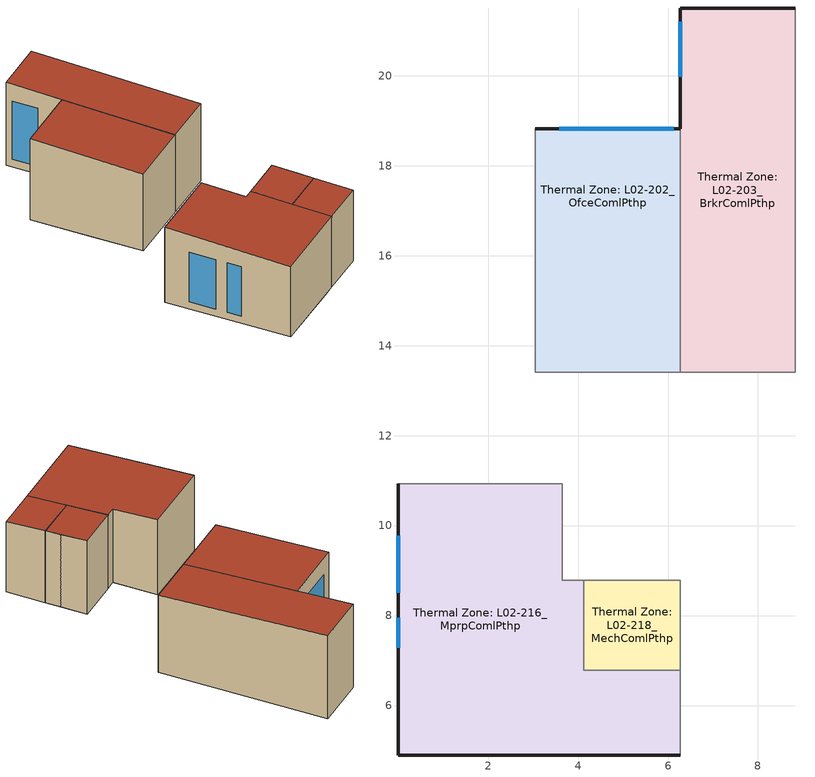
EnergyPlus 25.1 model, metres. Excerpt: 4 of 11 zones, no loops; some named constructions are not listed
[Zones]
Thermal Zone: L02-202_OfceComlPthp
 floor adiabatic (Interior Floor 21): 6.27,15.81 6.27,13.41 3.05,13.41 3.05,15.81 z4.57; 6.27,18.83 6.27,15.81 3.05,15.81 3.05,18.83 z4.57
 wall outside (WallSteelFramedU124): 6.27,18.83 3.05,18.83 z4.57:8.87
 wall to Thermal Zone: L02-201_CorrComlPthp (Interior Wall 06 Reversed): 3.05,13.41 6.27,13.41 z4.57:8.66; 3.05,18.83,8.87 3.05,18.83,4.57 3.05,13.41,4.57 3.05,13.41,8.66
 wall to Thermal Zone: L02-203_BrkrComlPthp (Interior Wall 06): 6.27,18.83,8.87 6.27,13.41,8.66 6.27,13.41,4.57 6.27,18.83,4.57
 window (Window 05): 6.13,18.83 3.58,18.83 z4.99:8
 roof outside (RoofInsulationEntirelyAboveDeckU063): 6.27,13.41,8.66 6.27,18.83,8.87 3.05,18.83,8.87 3.05,13.41,8.66
Thermal Zone: L02-203_BrkrComlPthp
 floor to Thermal Zone: L01-105_IstoComlUncd (FloorSteelJoistU052): 8.83,21.51 8.83,13.41 6.27,13.41 6.27,21.51 z4.57
 wall outside (WallSteelFramedU124): 8.83,21.51 6.27,21.51 z4.57:8.99; 6.27,21.51,8.99 6.27,21.51,4.57 6.27,18.83,4.57 6.27,18.83,8.88
 wall to Thermal Zone: L02-201_CorrComlPthp (Interior Wall 06 Reversed): 6.27,13.41 8.83,13.41 z4.57:8.66
 wall to Thermal Zone: L02-204_FitnComlPthp (Interior Wall 06): 8.83,21.51,8.99 8.83,13.41,8.66 8.83,13.41,4.57 8.83,21.51,4.57
 window (Window 05): 6.27,21.2 6.27,19.98 z4.99:8.08
 roof outside (RoofInsulationEntirelyAboveDeckU063): 8.83,13.41,8.66 8.83,21.51,8.99 6.27,21.51,8.99 6.27,13.41,8.66
Thermal Zone: L02-216_MprpComlPthp
 floor adiabatic (Interior Floor 21): 3.65,10.93 3.65,4.9 0,4.9 0,10.93 z4.57; 6.27,6.79 6.27,4.9 4.13,4.9 4.13,6.79 z4.57; 4.13,8.78 4.13,4.9 3.65,4.9 3.65,8.78 z4.57
 wall outside (WallSteelFramedU124): 0,4.9 4.13,4.9 6.27,4.9 z4.57:8.31; 0,10.93,8.56 0,10.93,4.57 0,4.9,4.57 0,4.9,8.31
 wall to Thermal Zone: L02-201_CorrComlPthp (Interior Wall 06): 3.65,10.93 0,10.93 z4.57:8.56; 4.13,8.78 3.65,8.78 z4.57:8.47; 3.65,10.93,8.56 3.65,8.78,8.47 3.65,8.78,4.57 3.65,10.93,4.57
 wall to Thermal Zone: L02-218_MechComlPthp (Interior Wall 06): 6.27,6.79 4.13,6.79 z4.57:8.39; 4.13,8.78,8.47 4.13,6.79,8.39 4.13,6.79,4.57 4.13,8.78,4.57
 wall to Thermal Zone: L02-214_AstoComlPthp (Interior Wall 06 Reversed): 6.27,6.79,8.39 6.27,4.9,8.31 6.27,4.9,4.57 6.27,6.79,4.57
 window (Window 05): 0,7.95 0,7.29 / 0,9.78 0,8.51 z4.95:7.57
 roof outside (RoofInsulationEntirelyAboveDeckU063): 6.27,4.9,8.31 6.27,6.79,8.39 4.13,6.79,8.39 4.13,4.9,8.31; 4.13,4.9,8.31 4.13,8.78,8.47 3.65,8.78,8.47 3.65,10.93,8.56 0,10.93,8.56 0,4.9,8.31
Thermal Zone: L02-218_MechComlPthp
 floor adiabatic (Interior Floor 21): 6.27,8.78 6.27,6.79 4.13,6.79 4.13,8.78 z4.57
 wall to Thermal Zone: L02-201_CorrComlPthp (Interior Wall 06): 6.27,8.78 4.13,8.78 z4.57:8.47; 6.27,8.78,8.47 6.27,7.51,8.42 6.27,7.51,4.57 6.27,8.78,4.57
 wall to Thermal Zone: L02-214_AstoComlPthp (Interior Wall 06 Reversed): 6.27,7.51,8.42 6.27,6.79,8.39 6.27,6.79,4.57 6.27,7.51,4.57
 roof outside (RoofInsulationEntirelyAboveDeckU063): 6.27,6.79,8.39 6.27,8.78,8.47 4.13,8.78,8.47 4.13,6.79,8.39
[Material] Thermal Absorptance=0.9; Solar Absorptance=0.7; Visible Absorptance=0.7
Name | Roughness | Thickness {m} | Conductivity {W/m-K} | Density {kg/m3} | Specific Heat {J/kg-K}
Carpet - 3/4 in. | Smooth | 0.01905 | 0.0455183 | 288.332 | 1381.644
Compliance Insulation R0.02 3 | Smooth | 8.10768e-05 | 0.0230188 | 16.0185 | 1130.436
Compliance Insulation R0.05 1 | Smooth | 0.000202692 | 0.0230188 | 16.0185 | 1130.436
Compliance Insulation R0.10 1 | Smooth | 0.000405384 | 0.0230188 | 16.0185 | 1130.436
Compliance Insulation R0.20 1 | Smooth | 0.000810768 | 0.0230188 | 16.0185 | 1130.436
Compliance Insulation R14.60 | MediumRough | 0.0591861 | 0.0230188 | 16.0185 | 1130.436
Plywood - 5/8 in. | Smooth | 0.016002 | 0.11544 | 480.554 | 1884.06
[Construction]
FloorSteelJoistU052 Reversed: Carpet - 3/4 in., Plywood - 5/8 in., Compliance Insulation R0.02 3, Compliance Insulation R0.05 1, Compliance Insulation R0.10 1, Compliance Insulation R0.20 1, Compliance Insulation R14.60
[Schedule:Week:Daily]
L01-103_AstoComlIncd People Activity Level Week Rule - Jan1-Dec31: L01-103_AstoComlIncd People Activity Level Default Day, L01-103_AstoComlIncd People Activity Level Default Day, L01-103_AstoComlIncd People Activity Level Default Day, L01-103_AstoComlIncd People Activity Level Default Day, L01-103_AstoComlIncd People Activity Level Default Day, L01-103_AstoComlIncd People Activity Level Default Day, L01-103_AstoComlIncd People Activity Level Default Day, L01-103_AstoComlIncd People Activity Level Default Day, L01-103_AstoComlIncd People Activity Level Default Day, L01-103_AstoComlIncd People Activity Level Default Day, L01-103_AstoComlIncd People Activity Level Default Day, L01-103_AstoComlIncd People Activity Level Default Day
GLBHWinLightsWk: GLBHWinLightsSun, GLBHWinLightsWD, GLBHWinLightsWD, GLBHWinLightsWD, GLBHWinLightsWD, GLBHWinLightsFri, GLBHWinLightsSat, GLBHWinLightsSun, OnDay, OffDay, GLBHWinLightsSun, GLBHWinLightsSun
GLBHSpFaLightsWk: GLBHSpFaLightsSun, GLBHSpFaLightsWD, GLBHSpFaLightsWD, GLBHSpFaLightsWD, GLBHSpFaLightsWD, GLBHSpFaLightsFri, GLBHSpFaLightsSat, GLBHSpFaLightsSun, OnDay, OffDay, GLBHSpFaLightsSun, GLBHSpFaLightsSun
GLBHSumLightsWk: GLBHSumLightsSun, GLBHSumLightsWD, GLBHSumLightsWD, GLBHSumLightsWD, GLBHSumLightsWD, GLBHSumLightsFri, GLBHSumLightsSat, GLBHSumLightsSun, OnDay, OffDay, GLBHSumLightsSun, GLBHSumLightsSun
GLBHWinReceptWk: GLBHWinReceptSun, GLBHWinReceptWD, GLBHWinReceptWD, GLBHWinReceptWD, GLBHWinReceptWD, GLBHWinReceptFri, GLBHWinReceptSat, GLBHWinReceptSun, OnDay, OffDay, GLBHWinReceptSun, GLBHWinReceptSun
GLBHSpFaReceptWk: GLBHSpFaReceptSun, GLBHSpFaReceptWD, GLBHSpFaReceptWD, GLBHSpFaReceptWD, GLBHSpFaReceptWD, GLBHSpFaReceptFri, GLBHSpFaReceptSat, GLBHSpFaReceptSun, OnDay, OffDay, GLBHSpFaReceptSun, GLBHSpFaReceptSun
GLBHSumReceptWk: GLBHSumReceptSun, GLBHSumReceptWD, GLBHSumReceptWD, GLBHSumReceptWD, GLBHSumReceptWD, GLBHSumReceptFri, GLBHSumReceptSat, GLBHSumReceptSun, OnDay, OffDay, GLBHSumReceptSun, GLBHSumReceptSun
L01-105_IstoComlUncd People Activity Level Week Rule - Jan1-Dec31: L01-105_IstoComlUncd People Activity Level Default Day, L01-105_IstoComlUncd People Activity Level Default Day, L01-105_IstoComlUncd People Activity Level Default Day, L01-105_IstoComlUncd People Activity Level Default Day, L01-105_IstoComlUncd People Activity Level Default Day, L01-105_IstoComlUncd People Activity Level Default Day, L01-105_IstoComlUncd People Activity Level Default Day, L01-105_IstoComlUncd People Activity Level Default Day, L01-105_IstoComlUncd People Activity Level Default Day, L01-105_IstoComlUncd People Activity Level Default Day, L01-105_IstoComlUncd People Activity Level Default Day, L01-105_IstoComlUncd People Activity Level Default Day
L02-201A_StrsComlIncd People Activity Level Week Rule - Jan1-Dec31: L02-201A_StrsComlIncd People Activity Level Default Day, L02-201A_StrsComlIncd People Activity Level Default Day, L02-201A_StrsComlIncd People Activity Level Default Day, L02-201A_StrsComlIncd People Activity Level Default Day, L02-201A_StrsComlIncd People Activity Level Default Day, L02-201A_StrsComlIncd People Activity Level Default Day, L02-201A_StrsComlIncd People Activity Level Default Day, L02-201A_StrsComlIncd People Activity Level Default Day, L02-201A_StrsComlIncd People Activity Level Default Day, L02-201A_StrsComlIncd People Activity Level Default Day, L02-201A_StrsComlIncd People Activity Level Default Day, L02-201A_StrsComlIncd People Activity Level Default Day
L02-201B_UtilComlIncd People Activity Level Week Rule - Jan1-Dec31: L02-201B_UtilComlIncd People Activity Level Default Day, L02-201B_UtilComlIncd People Activity Level Default Day, L02-201B_UtilComlIncd People Activity Level Default Day, L02-201B_UtilComlIncd People Activity Level Default Day, L02-201B_UtilComlIncd People Activity Level Default Day, L02-201B_UtilComlIncd People Activity Level Default Day, L02-201B_UtilComlIncd People Activity Level Default Day, L02-201B_UtilComlIncd People Activity Level Default Day, L02-201B_UtilComlIncd People Activity Level Default Day, L02-201B_UtilComlIncd People Activity Level Default Day, L02-201B_UtilComlIncd People Activity Level Default Day, L02-201B_UtilComlIncd People Activity Level Default Day
L02-201_CorrComlPthp People Activity Level Week Rule - Jan1-Dec31: L02-201_CorrComlPthp People Activity Level Default Day, L02-201_CorrComlPthp People Activity Level Default Day, L02-201_CorrComlPthp People Activity Level Default Day, L02-201_CorrComlPthp People Activity Level Default Day, L02-201_CorrComlPthp People Activity Level Default Day, L02-201_CorrComlPthp People Activity Level Default Day, L02-201_CorrComlPthp People Activity Level Default Day, L02-201_CorrComlPthp People Activity Level Default Day, L02-201_CorrComlPthp People Activity Level Default Day, L02-201_CorrComlPthp People Activity Level Default Day, L02-201_CorrComlPthp People Activity Level Default Day, L02-201_CorrComlPthp People Activity Level Default Day
L02-211_RestComlIncd People Activity Level Week Rule - Jan1-Dec31: L02-211_RestComlIncd People Activity Level Default Day, L02-211_RestComlIncd People Activity Level Default Day, L02-211_RestComlIncd People Activity Level Default Day, L02-211_RestComlIncd People Activity Level Default Day, L02-211_RestComlIncd People Activity Level Default Day, L02-211_RestComlIncd People Activity Level Default Day, L02-211_RestComlIncd People Activity Level Default Day, L02-211_RestComlIncd People Activity Level Default Day, L02-211_RestComlIncd People Activity Level Default Day, L02-211_RestComlIncd People Activity Level Default Day, L02-211_RestComlIncd People Activity Level Default Day, L02-211_RestComlIncd People Activity Level Default Day
L02-215_LndyComlIncd People Activity Level Week Rule - Jan1-Dec31: L02-215_LndyComlIncd People Activity Level Default Day, L02-215_LndyComlIncd People Activity Level Default Day, L02-215_LndyComlIncd People Activity Level Default Day, L02-215_LndyComlIncd People Activity Level Default Day, L02-215_LndyComlIncd People Activity Level Default Day, L02-215_LndyComlIncd People Activity Level Default Day, L02-215_LndyComlIncd People Activity Level Default Day, L02-215_LndyComlIncd People Activity Level Default Day, L02-215_LndyComlIncd People Activity Level Default Day, L02-215_LndyComlIncd People Activity Level Default Day, L02-215_LndyComlIncd People Activity Level Default Day, L02-215_LndyComlIncd People Activity Level Default Day
L02-202_OfceComlPthp People Activity Level Week Rule - Jan1-Dec31: L02-202_OfceComlPthp People Activity Level Default Day, L02-202_OfceComlPthp People Activity Level Default Day, L02-202_OfceComlPthp People Activity Level Default Day, L02-202_OfceComlPthp People Activity Level Default Day, L02-202_OfceComlPthp People Activity Level Default Day, L02-202_OfceComlPthp People Activity Level Default Day, L02-202_OfceComlPthp People Activity Level Default Day, L02-202_OfceComlPthp People Activity Level Default Day, L02-202_OfceComlPthp People Activity Level Default Day, L02-202_OfceComlPthp People Activity Level Default Day, L02-202_OfceComlPthp People Activity Level Default Day, L02-202_OfceComlPthp People Activity Level Default Day
L02-203_BrkrComlPthp People Activity Level Week Rule - Jan1-Dec31: L02-203_BrkrComlPthp People Activity Level Default Day, L02-203_BrkrComlPthp People Activity Level Default Day, L02-203_BrkrComlPthp People Activity Level Default Day, L02-203_BrkrComlPthp People Activity Level Default Day, L02-203_BrkrComlPthp People Activity Level Default Day, L02-203_BrkrComlPthp People Activity Level Default Day, L02-203_BrkrComlPthp People Activity Level Default Day, L02-203_BrkrComlPthp People Activity Level Default Day, L02-203_BrkrComlPthp People Activity Level Default Day, L02-203_BrkrComlPthp People Activity Level Default Day, L02-203_BrkrComlPthp People Activity Level Default Day, L02-203_BrkrComlPthp People Activity Level Default Day
ExhWk: ExhDay, ExhDay, ExhDay, ExhDay, ExhDay, ExhDay, ExhDay, ExhDay, ExhDay, OffDay, ExhDay, ExhDay
L02-204_FitnComlPthp People Activity Level Week Rule - Jan1-Dec31: L02-204_FitnComlPthp People Activity Level Default Day, L02-204_FitnComlPthp People Activity Level Default Day, L02-204_FitnComlPthp People Activity Level Default Day, L02-204_FitnComlPthp People Activity Level Default Day, L02-204_FitnComlPthp People Activity Level Default Day, L02-204_FitnComlPthp People Activity Level Default Day, L02-204_FitnComlPthp People Activity Level Default Day, L02-204_FitnComlPthp People Activity Level Default Day, L02-204_FitnComlPthp People Activity Level Default Day, L02-204_FitnComlPthp People Activity Level Default Day, L02-204_FitnComlPthp People Activity Level Default Day, L02-204_FitnComlPthp People Activity Level Default Day
L02-205_AstoComlIncd People Activity Level Week Rule - Jan1-Dec31: L02-205_AstoComlIncd People Activity Level Default Day, L02-205_AstoComlIncd People Activity Level Default Day, L02-205_AstoComlIncd People Activity Level Default Day, L02-205_AstoComlIncd People Activity Level Default Day, L02-205_AstoComlIncd People Activity Level Default Day, L02-205_AstoComlIncd People Activity Level Default Day, L02-205_AstoComlIncd People Activity Level Default Day, L02-205_AstoComlIncd People Activity Level Default Day, L02-205_AstoComlIncd People Activity Level Default Day, L02-205_AstoComlIncd People Activity Level Default Day, L02-205_AstoComlIncd People Activity Level Default Day, L02-205_AstoComlIncd People Activity Level Default Day
L02-206_MprpComlPthp People Activity Level Week Rule - Jan1-Dec31: L02-206_MprpComlPthp People Activity Level Default Day, L02-206_MprpComlPthp People Activity Level Default Day, L02-206_MprpComlPthp People Activity Level Default Day, L02-206_MprpComlPthp People Activity Level Default Day, L02-206_MprpComlPthp People Activity Level Default Day, L02-206_MprpComlPthp People Activity Level Default Day, L02-206_MprpComlPthp People Activity Level Default Day, L02-206_MprpComlPthp People Activity Level Default Day, L02-206_MprpComlPthp People Activity Level Default Day, L02-206_MprpComlPthp People Activity Level Default Day, L02-206_MprpComlPthp People Activity Level Default Day, L02-206_MprpComlPthp People Activity Level Default Day
L02-207A_MechComlIncd People Activity Level Week Rule - Jan1-Dec31: L02-207A_MechComlIncd People Activity Level Default Day, L02-207A_MechComlIncd People Activity Level Default Day, L02-207A_MechComlIncd People Activity Level Default Day, L02-207A_MechComlIncd People Activity Level Default Day, L02-207A_MechComlIncd People Activity Level Default Day, L02-207A_MechComlIncd People Activity Level Default Day, L02-207A_MechComlIncd People Activity Level Default Day, L02-207A_MechComlIncd People Activity Level Default Day, L02-207A_MechComlIncd People Activity Level Default Day, L02-207A_MechComlIncd People Activity Level Default Day, L02-207A_MechComlIncd People Activity Level Default Day, L02-207A_MechComlIncd People Activity Level Default Day
L02-207B_MechComlIncd People Activity Level Week Rule - Jan1-Dec31: L02-207B_MechComlIncd People Activity Level Default Day, L02-207B_MechComlIncd People Activity Level Default Day, L02-207B_MechComlIncd People Activity Level Default Day, L02-207B_MechComlIncd People Activity Level Default Day, L02-207B_MechComlIncd People Activity Level Default Day, L02-207B_MechComlIncd People Activity Level Default Day, L02-207B_MechComlIncd People Activity Level Default Day, L02-207B_MechComlIncd People Activity Level Default Day, L02-207B_MechComlIncd People Activity Level Default Day, L02-207B_MechComlIncd People Activity Level Default Day, L02-207B_MechComlIncd People Activity Level Default Day, L02-207B_MechComlIncd People Activity Level Default Day
L02-207C_MechComlIncd People Activity Level Week Rule - Jan1-Dec31: L02-207C_MechComlIncd People Activity Level Default Day, L02-207C_MechComlIncd People Activity Level Default Day, L02-207C_MechComlIncd People Activity Level Default Day, L02-207C_MechComlIncd People Activity Level Default Day, L02-207C_MechComlIncd People Activity Level Default Day, L02-207C_MechComlIncd People Activity Level Default Day, L02-207C_MechComlIncd People Activity Level Default Day, L02-207C_MechComlIncd People Activity Level Default Day, L02-207C_MechComlIncd People Activity Level Default Day, L02-207C_MechComlIncd People Activity Level Default Day, L02-207C_MechComlIncd People Activity Level Default Day, L02-207C_MechComlIncd People Activity Level Default Day
L02-207_UtilComlIncd People Activity Level Week Rule - Jan1-Dec31: L02-207_UtilComlIncd People Activity Level Default Day, L02-207_UtilComlIncd People Activity Level Default Day, L02-207_UtilComlIncd People Activity Level Default Day, L02-207_UtilComlIncd People Activity Level Default Day, L02-207_UtilComlIncd People Activity Level Default Day, L02-207_UtilComlIncd People Activity Level Default Day, L02-207_UtilComlIncd People Activity Level Default Day, L02-207_UtilComlIncd People Activity Level Default Day, L02-207_UtilComlIncd People Activity Level Default Day, L02-207_UtilComlIncd People Activity Level Default Day, L02-207_UtilComlIncd People Activity Level Default Day, L02-207_UtilComlIncd People Activity Level Default Day
L02-208_RestComlIncd People Activity Level Week Rule - Jan1-Dec31: L02-208_RestComlIncd People Activity Level Default Day, L02-208_RestComlIncd People Activity Level Default Day, L02-208_RestComlIncd People Activity Level Default Day, L02-208_RestComlIncd People Activity Level Default Day, L02-208_RestComlIncd People Activity Level Default Day, L02-208_RestComlIncd People Activity Level Default Day, L02-208_RestComlIncd People Activity Level Default Day, L02-208_RestComlIncd People Activity Level Default Day, L02-208_RestComlIncd People Activity Level Default Day, L02-208_RestComlIncd People Activity Level Default Day, L02-208_RestComlIncd People Activity Level Default Day, L02-208_RestComlIncd People Activity Level Default Day
L02-209_AstoComlPthp People Activity Level Week Rule - Jan1-Dec31: L02-209_AstoComlPthp People Activity Level Default Day, L02-209_AstoComlPthp People Activity Level Default Day, L02-209_AstoComlPthp People Activity Level Default Day, L02-209_AstoComlPthp People Activity Level Default Day, L02-209_AstoComlPthp People Activity Level Default Day, L02-209_AstoComlPthp People Activity Level Default Day, L02-209_AstoComlPthp People Activity Level Default Day, L02-209_AstoComlPthp People Activity Level Default Day, L02-209_AstoComlPthp People Activity Level Default Day, L02-209_AstoComlPthp People Activity Level Default Day, L02-209_AstoComlPthp People Activity Level Default Day, L02-209_AstoComlPthp People Activity Level Default Day
L02-214_AstoComlPthp People Activity Level Week Rule - Jan1-Dec31: L02-214_AstoComlPthp People Activity Level Default Day, L02-214_AstoComlPthp People Activity Level Default Day, L02-214_AstoComlPthp People Activity Level Default Day, L02-214_AstoComlPthp People Activity Level Default Day, L02-214_AstoComlPthp People Activity Level Default Day, L02-214_AstoComlPthp People Activity Level Default Day, L02-214_AstoComlPthp People Activity Level Default Day, L02-214_AstoComlPthp People Activity Level Default Day, L02-214_AstoComlPthp People Activity Level Default Day, L02-214_AstoComlPthp People Activity Level Default Day, L02-214_AstoComlPthp People Activity Level Default Day, L02-214_AstoComlPthp People Activity Level Default Day
L02-216_MprpComlPthp People Activity Level Week Rule - Jan1-Dec31: L02-216_MprpComlPthp People Activity Level Default Day, L02-216_MprpComlPthp People Activity Level Default Day, L02-216_MprpComlPthp People Activity Level Default Day, L02-216_MprpComlPthp People Activity Level Default Day, L02-216_MprpComlPthp People Activity Level Default Day, L02-216_MprpComlPthp People Activity Level Default Day, L02-216_MprpComlPthp People Activity Level Default Day, L02-216_MprpComlPthp People Activity Level Default Day, L02-216_MprpComlPthp People Activity Level Default Day, L02-216_MprpComlPthp People Activity Level Default Day, L02-216_MprpComlPthp People Activity Level Default Day, L02-216_MprpComlPthp People Activity Level Default Day
L02-217_AstoComlIncd People Activity Level Week Rule - Jan1-Dec31: L02-217_AstoComlIncd People Activity Level Default Day, L02-217_AstoComlIncd People Activity Level Default Day, L02-217_AstoComlIncd People Activity Level Default Day, L02-217_AstoComlIncd People Activity Level Default Day, L02-217_AstoComlIncd People Activity Level Default Day, L02-217_AstoComlIncd People Activity Level Default Day, L02-217_AstoComlIncd People Activity Level Default Day, L02-217_AstoComlIncd People Activity Level Default Day, L02-217_AstoComlIncd People Activity Level Default Day, L02-217_AstoComlIncd People Activity Level Default Day, L02-217_AstoComlIncd People Activity Level Default Day, L02-217_AstoComlIncd People Activity Level Default Day
L02-218_MechComlPthp People Activity Level Week Rule - Jan1-Dec31: L02-218_MechComlPthp People Activity Level Default Day, L02-218_MechComlPthp People Activity Level Default Day, L02-218_MechComlPthp People Activity Level Default Day, L02-218_MechComlPthp People Activity Level Default Day, L02-218_MechComlPthp People Activity Level Default Day, L02-218_MechComlPthp People Activity Level Default Day, L02-218_MechComlPthp People Activity Level Default Day, L02-218_MechComlPthp People Activity Level Default Day, L02-218_MechComlPthp People Activity Level Default Day, L02-218_MechComlPthp People Activity Level Default Day, L02-218_MechComlPthp People Activity Level Default Day, L02-218_MechComlPthp People Activity Level Default Day
ElevWk: ElevDay, ElevDay, ElevDay, ElevDay, ElevDay, ElevDay, ElevDay, ElevDay, ElevDay, OffDay, ElevDay, ElevDay
OnWk: OnDay, OnDay, OnDay, OnDay, OnDay, OnDay, OnDay, OnDay, OnDay, OnDay, OnDay, OnDay
[Schedule:Day:Interval]
GLBHWinOccSun; OffDay: No, 01:00, 0, 02:00, 0, 03:00, 0, 04:00, 0, 05:00, 0, 06:00, 0, 07:00, 0, 08:00, 0, 09:00, 0, 10:00, 0, 11:00, 0, 12:00, 0, 13:00, 0, 14:00, 0, 15:00, 0, 16:00, 0, 17:00, 0, 18:00, 0, 19:00, 0, 20:00, 0, 21:00, 0, 22:00, 0, 23:00, 0, 24:00, 0
GLBHWinOccWD; GLBHWinOccFri; GLBHWinOccSat: No, 01:00, 0, 02:00, 0, 03:00, 0, 04:00, 0, 05:00, 0, 06:00, 0, 07:00, 0, 08:00, 0, 09:00, 0, 10:00, 0, 11:00, 0, 12:00, 0, 13:00, 0, 14:00, 0.2, 15:00, 0.8, 16:00, 0.8, 17:00, 0.8, 18:00, 0.8, 19:00, 0.8, 20:00, 0.8, 21:00, 0, 22:00, 0, 23:00, 0, 24:00, 0
OnDay: No, 01:00, 1, 02:00, 1, 03:00, 1, 04:00, 1, 05:00, 1, 06:00, 1, 07:00, 1, 08:00, 1, 09:00, 1, 10:00, 1, 11:00, 1, 12:00, 1, 13:00, 1, 14:00, 1, 15:00, 1, 16:00, 1, 17:00, 1, 18:00, 1, 19:00, 1, 20:00, 1, 21:00, 1, 22:00, 1, 23:00, 1, 24:00, 1
GLBHSpFaOccSun: No, 01:00, 0, 02:00, 0, 03:00, 0, 04:00, 0, 05:00, 0, 06:00, 0.1, 07:00, 0.1, 08:00, 0.8, 09:00, 0.8, 10:00, 0.8, 11:00, 0.2, 12:00, 0, 13:00, 0, 14:00, 0, 15:00, 0, 16:00, 0, 17:00, 0, 18:00, 0, 19:00, 0, 20:00, 0, 21:00, 0, 22:00, 0, 23:00, 0, 24:00, 0
GLBHSpFaOccWD; GLBHSpFaOccFri: No, 01:00, 0, 02:00, 0, 03:00, 0, 04:00, 0, 05:00, 0.1, 06:00, 0.1, 07:00, 0.4, 08:00, 0.8, 09:00, 0.8, 10:00, 0.8, 11:00, 0.8, 12:00, 0.8, 13:00, 0.8, 14:00, 0.8, 15:00, 0.8, 16:00, 0.8, 17:00, 0.8, 18:00, 0.8, 19:00, 0.2, 20:00, 0, 21:00, 0, 22:00, 0, 23:00, 0, 24:00, 0
GLBHSpFaOccSat: No, 01:00, 0, 02:00, 0, 03:00, 0, 04:00, 0, 05:00, 0, 06:00, 0.1, 07:00, 0.1, 08:00, 0.5, 09:00, 0.8, 10:00, 0.8, 11:00, 0.2, 12:00, 0, 13:00, 0, 14:00, 0, 15:00, 0, 16:00, 0, 17:00, 0, 18:00, 0, 19:00, 0, 20:00, 0, 21:00, 0, 22:00, 0, 23:00, 0, 24:00, 0
GLBHSumOccSun: No, 01:00, 0, 02:00, 0, 03:00, 0, 04:00, 0, 05:00, 0, 06:00, 0.1, 07:00, 0.1, 08:00, 0.4, 09:00, 0.8, 10:00, 0.8, 11:00, 0.8, 12:00, 0.8, 13:00, 0.2, 14:00, 0, 15:00, 0, 16:00, 0, 17:00, 0, 18:00, 0, 19:00, 0, 20:00, 0, 21:00, 0, 22:00, 0, 23:00, 0, 24:00, 0
GLBHSumOccWD: No, 01:00, 0, 02:00, 0, 03:00, 0, 04:00, 0, 05:00, 0.1, 06:00, 0.1, 07:00, 0.4, 08:00, 0.8, 09:00, 0.8, 10:00, 0.8, 11:00, 0.8, 12:00, 0.8, 13:00, 0.8, 14:00, 0.8, 15:00, 0.8, 16:00, 0.8, 17:00, 0.8, 18:00, 0.8, 19:00, 0.8, 20:00, 0.8, 21:00, 0, 22:00, 0, 23:00, 0, 24:00, 0
GLBHSumOccFri: No, 01:00, 0, 02:00, 0, 03:00, 0, 04:00, 0, 05:00, 0.1, 06:00, 0.1, 07:00, 0.4, 08:00, 0.8, 09:00, 0.8, 10:00, 0.8, 11:00, 0.8, 12:00, 0.8, 13:00, 0.8, 14:00, 0.8, 15:00, 0.8, 16:00, 0.8, 17:00, 0.8, 18:00, 0.8, 19:00, 0, 20:00, 0, 21:00, 0, 22:00, 0, 23:00, 0, 24:00, 0
GLBHSumOccSat: No, 01:00, 0, 02:00, 0, 03:00, 0, 04:00, 0, 05:00, 0, 06:00, 0.1, 07:00, 0.1, 08:00, 0.5, 09:00, 0.8, 10:00, 0.8, 11:00, 0.8, 12:00, 0.8, 13:00, 0.2, 14:00, 0, 15:00, 0, 16:00, 0, 17:00, 0, 18:00, 0, 19:00, 0, 20:00, 0, 21:00, 0, 22:00, 0, 23:00, 0, 24:00, 0
L01-100_VestComlIncd People Activity Level Default Day; L01-101A_StrsComlIncd People Activity Level Default Day; L01-101_LbbyComlPthp People Activity Level Default Day; L02-201A_StrsComlIncd People Activity Level Default Day; L02-201_CorrComlPthp People Activity Level Default Day; L02-211_RestComlIncd People Activity Level Default Day; L02-207A_MechComlIncd People Activity Level Default Day; L02-207B_MechComlIncd People Activity Level Default Day; L02-207C_MechComlIncd People Activity Level Default Day; L02-208_RestComlIncd People Activity Level Default Day; L02-218_MechComlPthp People Activity Level Default Day: No, 24:00, 146.536
L01-102_OfceComlPthp People Activity Level Default Day; L01-105_IstoComlUncd People Activity Level Default Day; L02-202_OfceComlPthp People Activity Level Default Day: No, 24:00, 131.882
L01-103_AstoComlIncd People Activity Level Default Day; L02-201B_UtilComlIncd People Activity Level Default Day; L02-215_LndyComlIncd People Activity Level Default Day; L02-205_AstoComlIncd People Activity Level Default Day; L02-207_UtilComlIncd People Activity Level Default Day; L02-209_AstoComlPthp People Activity Level Default Day; L02-214_AstoComlPthp People Activity Level Default Day; L02-217_AstoComlIncd People Activity Level Default Day: No, 24:00, 219.803
GLBHWinLightsSun: No, 01:00, 0.05, 02:00, 0.05, 03:00, 0.05, 04:00, 0.05, 05:00, 0.05, 06:00, 0.05, 07:00, 0.05, 08:00, 0.05, 09:00, 0.05, 10:00, 0.05, 11:00, 0.05, 12:00, 0.05, 13:00, 0.05, 14:00, 0.05, 15:00, 0.05, 16:00, 0.05, 17:00, 0.05, 18:00, 0.05, 19:00, 0.05, 20:00, 0.05, 21:00, 0.05, 22:00, 0.05, 23:00, 0.05, 24:00, 0.05
GLBHWinLightsWD; GLBHWinLightsFri; GLBHWinLightsSat: No, 01:00, 0.05, 02:00, 0.05, 03:00, 0.05, 04:00, 0.05, 05:00, 0.05, 06:00, 0.05, 07:00, 0.05, 08:00, 0.05, 09:00, 0.05, 10:00, 0.05, 11:00, 0.05, 12:00, 0.05, 13:00, 0.05, 14:00, 0.3, 15:00, 0.5, 16:00, 0.5, 17:00, 0.5, 18:00, 0.5, 19:00, 0.5, 20:00, 0.5, 21:00, 0.05, 22:00, 0.05, 23:00, 0.05, 24:00, 0.05
GLBHSpFaLightsSun; GLBHSpFaLightsSat: No, 01:00, 0.05, 02:00, 0.05, 03:00, 0.05, 04:00, 0.05, 05:00, 0.05, 06:00, 0.3, 07:00, 0.5, 08:00, 0.5, 09:00, 0.5, 10:00, 0.5, 11:00, 0.3, 12:00, 0.05, 13:00, 0.05, 14:00, 0.05, 15:00, 0.05, 16:00, 0.05, 17:00, 0.05, 18:00, 0.05, 19:00, 0.05, 20:00, 0.05, 21:00, 0.05, 22:00, 0.05, 23:00, 0.05, 24:00, 0.05
GLBHSpFaLightsWD; GLBHSpFaLightsFri: No, 01:00, 0.05, 02:00, 0.05, 03:00, 0.05, 04:00, 0.05, 05:00, 0.5, 06:00, 0.5, 07:00, 0.5, 08:00, 0.5, 09:00, 0.5, 10:00, 0.5, 11:00, 0.5, 12:00, 0.5, 13:00, 0.5, 14:00, 0.5, 15:00, 0.5, 16:00, 0.5, 17:00, 0.5, 18:00, 0.5, 19:00, 0.3, 20:00, 0.05, 21:00, 0.05, 22:00, 0.05, 23:00, 0.05, 24:00, 0.05
GLBHSumLightsSun; GLBHSumLightsSat: No, 01:00, 0.05, 02:00, 0.05, 03:00, 0.05, 04:00, 0.05, 05:00, 0.05, 06:00, 0.3, 07:00, 0.5, 08:00, 0.5, 09:00, 0.5, 10:00, 0.5, 11:00, 0.5, 12:00, 0.5, 13:00, 0.3, 14:00, 0.05, 15:00, 0.05, 16:00, 0.05, 17:00, 0.05, 18:00, 0.05, 19:00, 0.05, 20:00, 0.05, 21:00, 0.05, 22:00, 0.05, 23:00, 0.05, 24:00, 0.05
GLBHSumLightsWD: No, 01:00, 0.05, 02:00, 0.05, 03:00, 0.05, 04:00, 0.05, 05:00, 0.5, 06:00, 0.5, 07:00, 0.5, 08:00, 0.5, 09:00, 0.5, 10:00, 0.5, 11:00, 0.5, 12:00, 0.5, 13:00, 0.5, 14:00, 0.5, 15:00, 0.5, 16:00, 0.5, 17:00, 0.5, 18:00, 0.5, 19:00, 0.5, 20:00, 0.5, 21:00, 0.05, 22:00, 0.05, 23:00, 0.05, 24:00, 0.05
GLBHSumLightsFri: No, 01:00, 0.05, 02:00, 0.05, 03:00, 0.05, 04:00, 0.05, 05:00, 0.5, 06:00, 0.5, 07:00, 0.5, 08:00, 0.5, 09:00, 0.5, 10:00, 0.5, 11:00, 0.5, 12:00, 0.5, 13:00, 0.5, 14:00, 0.5, 15:00, 0.5, 16:00, 0.5, 17:00, 0.5, 18:00, 0.5, 19:00, 0.05, 20:00, 0.05, 21:00, 0.05, 22:00, 0.05, 23:00, 0.05, 24:00, 0.05
GLBHWinReceptSun; GLBHWinReceptWD; GLBHWinReceptFri; GLBHWinReceptSat: No, 01:00, 0.05, 02:00, 0.05, 03:00, 0.05, 04:00, 0.05, 05:00, 0.05, 06:00, 0.05, 07:00, 0.05, 08:00, 0.05, 09:00, 0.05, 10:00, 0.05, 11:00, 0.05, 12:00, 0.05, 13:00, 0.05, 14:00, 0.3, 15:00, 0.75, 16:00, 0.75, 17:00, 0.75, 18:00, 0.75, 19:00, 0.75, 20:00, 0.45, 21:00, 0.05, 22:00, 0.05, 23:00, 0.05, 24:00, 0.05
GLBHSpFaReceptSun; GLBHSpFaReceptSat: No, 01:00, 0.05, 02:00, 0.05, 03:00, 0.05, 04:00, 0.05, 05:00, 0.05, 06:00, 0.3, 07:00, 0.75, 08:00, 0.75, 09:00, 0.75, 10:00, 0.75, 11:00, 0.3, 12:00, 0.05, 13:00, 0.05, 14:00, 0.05, 15:00, 0.05, 16:00, 0.05, 17:00, 0.05, 18:00, 0.05, 19:00, 0.05, 20:00, 0.05, 21:00, 0.05, 22:00, 0.05, 23:00, 0.05, 24:00, 0.05
GLBHSpFaReceptWD; GLBHSpFaReceptFri: No, 01:00, 0.05, 02:00, 0.05, 03:00, 0.05, 04:00, 0.05, 05:00, 0.45, 06:00, 0.75, 07:00, 0.75, 08:00, 0.75, 09:00, 0.75, 10:00, 0.75, 11:00, 0.75, 12:00, 0.75, 13:00, 0.75, 14:00, 0.75, 15:00, 0.75, 16:00, 0.75, 17:00, 0.75, 18:00, 0.75, 19:00, 0.3, 20:00, 0.05, 21:00, 0.05, 22:00, 0.05, 23:00, 0.05, 24:00, 0.05
GLBHSumReceptSun; GLBHSumReceptSat: No, 01:00, 0.05, 02:00, 0.05, 03:00, 0.05, 04:00, 0.05, 05:00, 0.05, 06:00, 0.3, 07:00, 0.75, 08:00, 0.75, 09:00, 0.75, 10:00, 0.75, 11:00, 0.75, 12:00, 0.75, 13:00, 0.75, 14:00, 0.75, 15:00, 0.75, 16:00, 0.75, 17:00, 0.75, 18:00, 0.05, 19:00, 0.05, 20:00, 0.05, 21:00, 0.05, 22:00, 0.05, 23:00, 0.05, 24:00, 0.05
GLBHSumReceptWD: No, 01:00, 0.05, 02:00, 0.05, 03:00, 0.05, 04:00, 0.05, 05:00, 0.45, 06:00, 0.75, 07:00, 0.75, 08:00, 0.75, 09:00, 0.75, 10:00, 0.75, 11:00, 0.75, 12:00, 0.75, 13:00, 0.75, 14:00, 0.75, 15:00, 0.75, 16:00, 0.75, 17:00, 0.75, 18:00, 0.75, 19:00, 0.75, 20:00, 0.45, 21:00, 0.05, 22:00, 0.05, 23:00, 0.05, 24:00, 0.05
GLBHSumReceptFri: No, 01:00, 0.05, 02:00, 0.05, 03:00, 0.05, 04:00, 0.05, 05:00, 0.45, 06:00, 0.75, 07:00, 0.75, 08:00, 0.75, 09:00, 0.75, 10:00, 0.75, 11:00, 0.75, 12:00, 0.75, 13:00, 0.75, 14:00, 0.75, 15:00, 0.75, 16:00, 0.75, 17:00, 0.75, 18:00, 0.45, 19:00, 0.05, 20:00, 0.05, 21:00, 0.05, 22:00, 0.05, 23:00, 0.05, 24:00, 0.05
L02-203_BrkrComlPthp People Activity Level Default Day: No, 24:00, 161.189
ExhDay: No, 01:00, 0, 02:00, 0, 03:00, 0, 04:00, 0, 05:00, 0, 06:00, 0, 07:00, 0, 08:00, 0, 09:00, 0.25, 10:00, 0.25, 11:00, 0.25, 12:00, 0.25, 13:00, 0.25, 14:00, 0.25, 15:00, 0.25, 16:00, 0.25, 17:00, 0, 18:00, 0, 19:00, 0, 20:00, 0, 21:00, 0, 22:00, 0, 23:00, 0, 24:00, 0
L02-204_FitnComlPthp People Activity Level Default Day: No, 24:00, 331.17
L02-206_MprpComlPthp People Activity Level Default Day; L02-216_MprpComlPthp People Activity Level Default Day: No, 24:00, 117.228
ElevDay: No, 01:00, 0.0225, 02:00, 0.0225, 03:00, 0.0225, 04:00, 0.0225, 05:00, 0.0225, 06:00, 0.0225, 07:00, 0.0225, 08:00, 0.0225, 09:00, 0.0225, 10:00, 0.0225, 11:00, 0.0225, 12:00, 0.0225, 13:00, 0.0225, 14:00, 0.0225, 15:00, 0.0225, 16:00, 0.0225, 17:00, 0.0225, 18:00, 0.0225, 19:00, 0.0225, 20:00, 0.0225, 21:00, 0.0225, 22:00, 0.0225, 23:00, 0.0225, 24:00, 0.0225
WaterMainSeattleApr: No, 01:00, 10.5556, 02:00, 10.5556, 03:00, 10.5556, 04:00, 10.5556, 05:00, 10.5556, 06:00, 10.5556, 07:00, 10.5556, 08:00, 10.5556, 09:00, 10.5556, 10:00, 10.5556, 11:00, 10.5556, 12:00, 10.5556, 13:00, 10.5556, 14:00, 10.5556, 15:00, 10.5556, 16:00, 10.5556, 17:00, 10.5556, 18:00, 10.5556, 19:00, 10.5556, 20:00, 10.5556, 21:00, 10.5556, 22:00, 10.5556, 23:00, 10.5556, 24:00, 10.5556
WaterMainSeattleAug: No, 01:00, 18.8889, 02:00, 18.8889, 03:00, 18.8889, 04:00, 18.8889, 05:00, 18.8889, 06:00, 18.8889, 07:00, 18.8889, 08:00, 18.8889, 09:00, 18.8889, 10:00, 18.8889, 11:00, 18.8889, 12:00, 18.8889, 13:00, 18.8889, 14:00, 18.8889, 15:00, 18.8889, 16:00, 18.8889, 17:00, 18.8889, 18:00, 18.8889, 19:00, 18.8889, 20:00, 18.8889, 21:00, 18.8889, 22:00, 18.8889, 23:00, 18.8889, 24:00, 18.8889
WaterMainSeattleDec: No, 01:00, 7.22222, 02:00, 7.22222, 03:00, 7.22222, 04:00, 7.22222, 05:00, 7.22222, 06:00, 7.22222, 07:00, 7.22222, 08:00, 7.22222, 09:00, 7.22222, 10:00, 7.22222, 11:00, 7.22222, 12:00, 7.22222, 13:00, 7.22222, 14:00, 7.22222, 15:00, 7.22222, 16:00, 7.22222, 17:00, 7.22222, 18:00, 7.22222, 19:00, 7.22222, 20:00, 7.22222, 21:00, 7.22222, 22:00, 7.22222, 23:00, 7.22222, 24:00, 7.22222
WaterMainSeattleFeb; WaterMainSeattleJan: No, 01:00, 6.66667, 02:00, 6.66667, 03:00, 6.66667, 04:00, 6.66667, 05:00, 6.66667, 06:00, 6.66667, 07:00, 6.66667, 08:00, 6.66667, 09:00, 6.66667, 10:00, 6.66667, 11:00, 6.66667, 12:00, 6.66667, 13:00, 6.66667, 14:00, 6.66667, 15:00, 6.66667, 16:00, 6.66667, 17:00, 6.66667, 18:00, 6.66667, 19:00, 6.66667, 20:00, 6.66667, 21:00, 6.66667, 22:00, 6.66667, 23:00, 6.66667, 24:00, 6.66667
WaterMainSeattleJul: No, 01:00, 18.3333, 02:00, 18.3333, 03:00, 18.3333, 04:00, 18.3333, 05:00, 18.3333, 06:00, 18.3333, 07:00, 18.3333, 08:00, 18.3333, 09:00, 18.3333, 10:00, 18.3333, 11:00, 18.3333, 12:00, 18.3333, 13:00, 18.3333, 14:00, 18.3333, 15:00, 18.3333, 16:00, 18.3333, 17:00, 18.3333, 18:00, 18.3333, 19:00, 18.3333, 20:00, 18.3333, 21:00, 18.3333, 22:00, 18.3333, 23:00, 18.3333, 24:00, 18.3333
WaterMainSeattleJun: No, 01:00, 16.1111, 02:00, 16.1111, 03:00, 16.1111, 04:00, 16.1111, 05:00, 16.1111, 06:00, 16.1111, 07:00, 16.1111, 08:00, 16.1111, 09:00, 16.1111, 10:00, 16.1111, 11:00, 16.1111, 12:00, 16.1111, 13:00, 16.1111, 14:00, 16.1111, 15:00, 16.1111, 16:00, 16.1111, 17:00, 16.1111, 18:00, 16.1111, 19:00, 16.1111, 20:00, 16.1111, 21:00, 16.1111, 22:00, 16.1111, 23:00, 16.1111, 24:00, 16.1111
WaterMainSeattleMar: No, 01:00, 7.77778, 02:00, 7.77778, 03:00, 7.77778, 04:00, 7.77778, 05:00, 7.77778, 06:00, 7.77778, 07:00, 7.77778, 08:00, 7.77778, 09:00, 7.77778, 10:00, 7.77778, 11:00, 7.77778, 12:00, 7.77778, 13:00, 7.77778, 14:00, 7.77778, 15:00, 7.77778, 16:00, 7.77778, 17:00, 7.77778, 18:00, 7.77778, 19:00, 7.77778, 20:00, 7.77778, 21:00, 7.77778, 22:00, 7.77778, 23:00, 7.77778, 24:00, 7.77778
WaterMainSeattleMay: No, 01:00, 13.3333, 02:00, 13.3333, 03:00, 13.3333, 04:00, 13.3333, 05:00, 13.3333, 06:00, 13.3333, 07:00, 13.3333, 08:00, 13.3333, 09:00, 13.3333, 10:00, 13.3333, 11:00, 13.3333, 12:00, 13.3333, 13:00, 13.3333, 14:00, 13.3333, 15:00, 13.3333, 16:00, 13.3333, 17:00, 13.3333, 18:00, 13.3333, 19:00, 13.3333, 20:00, 13.3333, 21:00, 13.3333, 22:00, 13.3333, 23:00, 13.3333, 24:00, 13.3333
WaterMainSeattleNov: No, 01:00, 9.44444, 02:00, 9.44444, 03:00, 9.44444, 04:00, 9.44444, 05:00, 9.44444, 06:00, 9.44444, 07:00, 9.44444, 08:00, 9.44444, 09:00, 9.44444, 10:00, 9.44444, 11:00, 9.44444, 12:00, 9.44444, 13:00, 9.44444, 14:00, 9.44444, 15:00, 9.44444, 16:00, 9.44444, 17:00, 9.44444, 18:00, 9.44444, 19:00, 9.44444, 20:00, 9.44444, 21:00, 9.44444, 22:00, 9.44444, 23:00, 9.44444, 24:00, 9.44444
WaterMainSeattleOct: No, 01:00, 10, 02:00, 10, 03:00, 10, 04:00, 10, 05:00, 10, 06:00, 10, 07:00, 10, 08:00, 10, 09:00, 10, 10:00, 10, 11:00, 10, 12:00, 10, 13:00, 10, 14:00, 10, 15:00, 10, 16:00, 10, 17:00, 10, 18:00, 10, 19:00, 10, 20:00, 10, 21:00, 10, 22:00, 10, 23:00, 10, 24:00, 10
WaterMainSeattleSep: No, 01:00, 15, 02:00, 15, 03:00, 15, 04:00, 15, 05:00, 15, 06:00, 15, 07:00, 15, 08:00, 15, 09:00, 15, 10:00, 15, 11:00, 15, 12:00, 15, 13:00, 15, 14:00, 15, 15:00, 15, 16:00, 15, 17:00, 15, 18:00, 15, 19:00, 15, 20:00, 15, 21:00, 15, 22:00, 15, 23:00, 15, 24:00, 15
